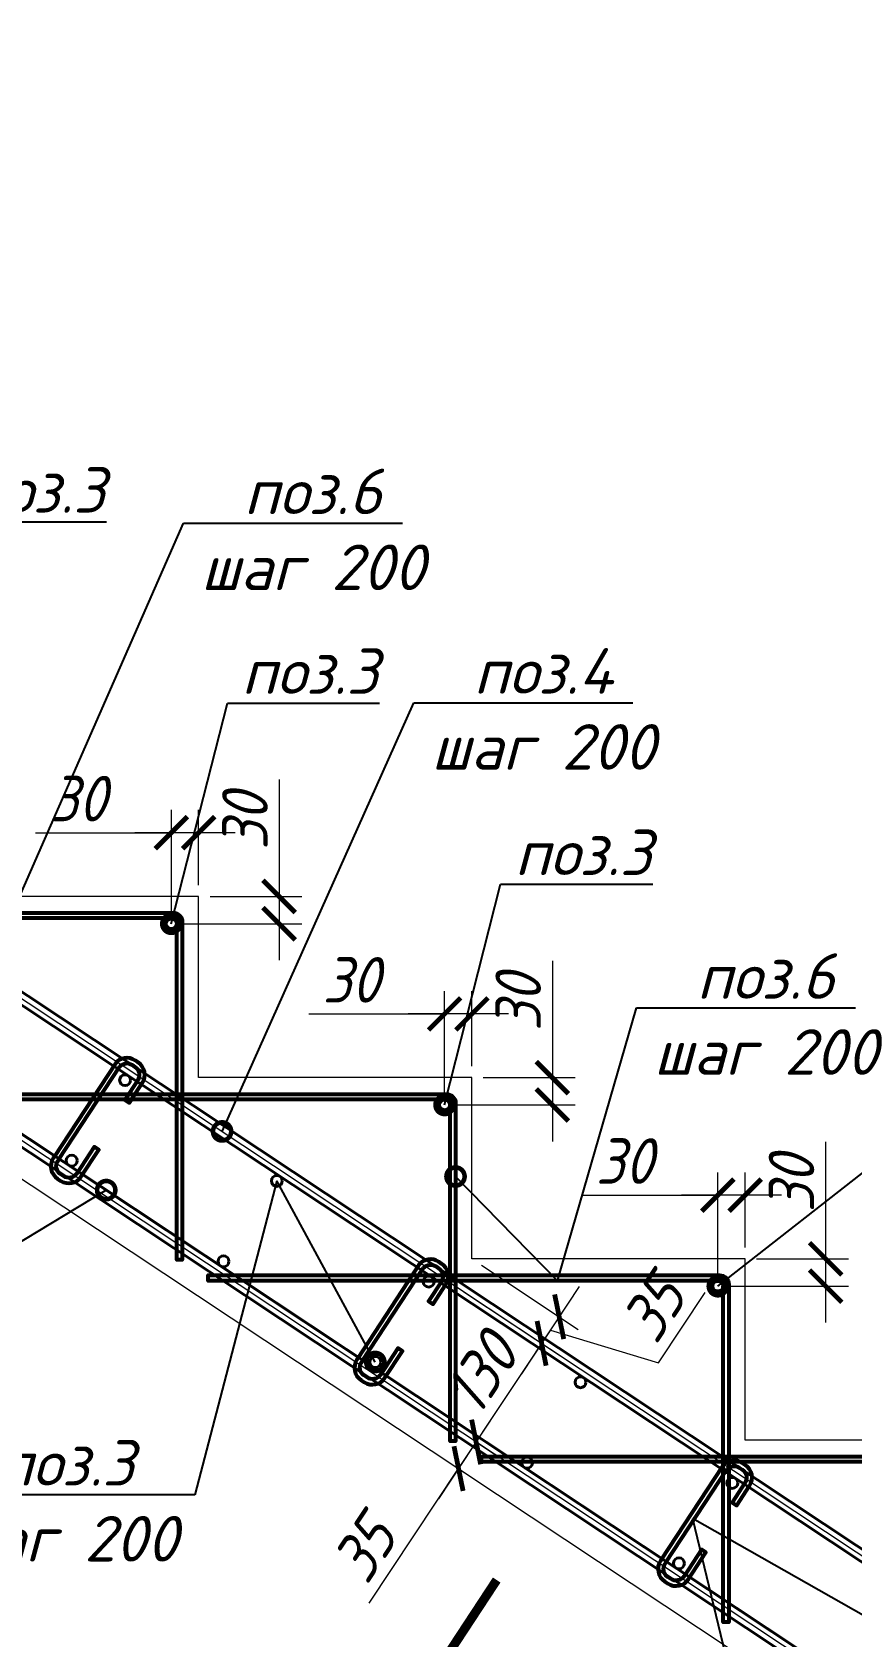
# Model space of a CAD drawing. Header units: millimetres. Extents: x 504091 to 2165846, y 135022 to 442887.
# Drawn here: x 1340863 to 1341763, y 225673 to 227435 of the extents above; entities that cross this region are included whole.
import ezdxf
from ezdxf import colors
from ezdxf.entities.mleader import LeaderData, LeaderLine
from ezdxf.math import Vec2, Vec3

# ---------------------------------------------------------------- set-up
doc = ezdxf.new("R2010")
doc.units = ezdxf.units.MM
doc.layers.get('Defpoints').update_dxf_attribs({"color": 255})
doc.layers.add('!Defpoints', color=255, linetype='Continuous', lineweight=5, plot=False)
doc.layers.add('PS_Обозначения', color=7, linetype='Continuous')
doc.layers.add('Контур', color=7, linetype='Continuous')
for name, color, linetype, lineweight in [('Арматура 12', 26, 'Continuous', 50), ('КР_Арматура 12', 174, 'Continuous', 40), ('Монолит тонкий', 204, 'Continuous', 9), ('Размер', 7, 'Continuous', 13), ('Размеры КР', 164, 'Continuous', 9)]:
    doc.layers.add(name, color=color, linetype=linetype, lineweight=lineweight)
doc.styles.add('GOST 2.304_new', font='isocpeur.ttf', dxfattribs={"width": 0.9, "oblique": 15})
doc.dimstyles.new('SPDS 1_20', dxfattribs={"dimscale": 20, "dimtxt": 2.5, "dimasz": 1.77, "dimexe": 1.25, "dimexo": 0.625, "dimtad": 1, "dimdec": 0, "dimrnd": 0.001, "dimtxsty": 'GOST 2.304_new', "dimblk": 'ARCHTICK', "dimcen": 2.5, "dimdle": 2, "dimclrt": 256, "dimadec": 0, "dimazin": 2, "dimtfac": 0.75, "dimtdec": 0, "dimtmove": 1, "dimatfit": 3, "dimfxl": 0, "dimtolj": 1, "dimlwd": 9, "dimlwe": 9, "dimarcsym": 0})

# ---------------------------------------------------------------- blocks, each defined once
blk = doc.blocks.new('_DotSmall')
at = {"color": 0, "linetype": 'ByBlock', "lineweight": 35, "const_width": 0.5}
blk.add_lwpolyline([(-0.0625, 0, 1), (0.0625, 0, 1)], format="xyb", close=True, dxfattribs=at)
blk = doc.blocks.new('_ArchTick')
at = {"color": 0, "linetype": 'ByBlock', "const_width": 0.15}
blk.add_lwpolyline([(-0.5, -0.5), (0.5, 0.5)], dxfattribs=at)
blk = doc.blocks.new('*D3740')
at = {"layer": 'Defpoints', "color": 0, "lineweight": 20, "transparency": 16777216}
for p in [(1341015.8, 226555.9), (1341045.8, 226486), (1341015.8, 226456)]:
    blk.add_point(p, dxfattribs=at)
at = {"layer": 'Контур', "color": 0, "lineweight": 9, "transparency": 16777216}
for p, q in [((1341015.8, 226468.5), (1341015.8, 226580.9)), ((1341045.8, 226498.5), (1341045.8, 226580.9)), ((1340866.8, 226555.9), (1341015.8, 226555.9)), ((1341085.8, 226555.9), (1340975.8, 226555.9))]:
    blk.add_line(p, q, dxfattribs=at)
at = {"layer": 'Контур', "color": 0, "lineweight": 9, "transparency": 16777216, "xscale": 35.4, "yscale": 35.4, "zscale": 35.4, "rotation": 180}
blk.add_blockref('_ArchTick', (1341015.8, 226555.9), dxfattribs=at)
at = {"layer": 'Контур', "color": 0, "lineweight": 9, "transparency": 16777216, "xscale": 35.4, "yscale": 35.4, "zscale": 35.4}
blk.add_blockref('_ArchTick', (1341045.8, 226555.9), dxfattribs=at)
at = {"layer": 'Контур', "lineweight": 20, "transparency": 16777216, "insert": (1340913, 226593.4), "char_height": 50, "attachment_point": 5, "style": 'GOST 2.304_new'}
blk.add_mtext('\\A1;30', dxfattribs=at)
blk = doc.blocks.new('*D3741')
at = {"layer": 'Defpoints', "color": 0, "lineweight": 20, "transparency": 16777216}
for p in [(1341045.8, 226486), (1341015.8, 226456), (1341134.1, 226456)]:
    blk.add_point(p, dxfattribs=at)
at = {"layer": 'Контур', "color": 0, "lineweight": 9, "transparency": 16777216}
for p, q in [((1341134.1, 226614.4), (1341134.1, 226486)), ((1341134.1, 226526), (1341134.1, 226416)), ((1341058.3, 226486), (1341159.1, 226486)), ((1341028.3, 226456), (1341159.1, 226456))]:
    blk.add_line(p, q, dxfattribs=at)
at = {"layer": 'Контур', "color": 0, "lineweight": 9, "transparency": 16777216, "xscale": 35.4, "yscale": 35.4, "zscale": 35.4}
for p, rotation in [((1341134.1, 226486), 90), ((1341134.1, 226456), 270)]:
    blk.add_blockref('_ArchTick', p, dxfattribs=dict(at, rotation=rotation))
at = {"layer": 'Контур', "lineweight": 20, "transparency": 16777216, "insert": (1341096.6, 226568.2), "char_height": 50, "attachment_point": 5, "rotation": 90, "style": 'GOST 2.304_new'}
blk.add_mtext('\\A1;30', dxfattribs=at)
blk = doc.blocks.new('*D3742')
at = {"layer": 'Defpoints', "color": 0, "lineweight": 20, "transparency": 16777216}
for p in [(1341315.8, 226356.9), (1341345.8, 226287), (1341315.8, 226257)]:
    blk.add_point(p, dxfattribs=at)
at = {"layer": 'Контур', "color": 0, "lineweight": 9, "transparency": 16777216}
for p, q in [((1341315.8, 226269.5), (1341315.8, 226381.9)), ((1341345.8, 226299.5), (1341345.8, 226381.9)), ((1341166.8, 226356.9), (1341315.8, 226356.9)), ((1341385.8, 226356.9), (1341275.8, 226356.9))]:
    blk.add_line(p, q, dxfattribs=at)
at = {"layer": 'Контур', "color": 0, "lineweight": 9, "transparency": 16777216, "xscale": 35.4, "yscale": 35.4, "zscale": 35.4, "rotation": 180}
blk.add_blockref('_ArchTick', (1341315.8, 226356.9), dxfattribs=at)
at = {"layer": 'Контур', "color": 0, "lineweight": 9, "transparency": 16777216, "xscale": 35.4, "yscale": 35.4, "zscale": 35.4}
blk.add_blockref('_ArchTick', (1341345.8, 226356.9), dxfattribs=at)
at = {"layer": 'Контур', "lineweight": 20, "transparency": 16777216, "insert": (1341213, 226394.4), "char_height": 50, "attachment_point": 5, "style": 'GOST 2.304_new'}
blk.add_mtext('\\A1;30', dxfattribs=at)
blk = doc.blocks.new('*D3743')
at = {"layer": 'Defpoints', "color": 0, "lineweight": 20, "transparency": 16777216}
for p in [(1341345.8, 226287), (1341315.8, 226257), (1341434.1, 226257)]:
    blk.add_point(p, dxfattribs=at)
at = {"layer": 'Контур', "color": 0, "lineweight": 9, "transparency": 16777216}
for p, q in [((1341434.1, 226415.4), (1341434.1, 226287)), ((1341434.1, 226327), (1341434.1, 226217)), ((1341358.3, 226287), (1341459.1, 226287)), ((1341328.3, 226257), (1341459.1, 226257))]:
    blk.add_line(p, q, dxfattribs=at)
at = {"layer": 'Контур', "color": 0, "lineweight": 9, "transparency": 16777216, "xscale": 35.4, "yscale": 35.4, "zscale": 35.4}
for p, rotation in [((1341434.1, 226287), 90), ((1341434.1, 226257), 270)]:
    blk.add_blockref('_ArchTick', p, dxfattribs=dict(at, rotation=rotation))
at = {"layer": 'Контур', "lineweight": 20, "transparency": 16777216, "insert": (1341396.6, 226369.2), "char_height": 50, "attachment_point": 5, "rotation": 90, "style": 'GOST 2.304_new'}
blk.add_mtext('\\A1;30', dxfattribs=at)
blk = doc.blocks.new('*D3744')
at = {"layer": 'Defpoints', "color": 0, "lineweight": 20, "transparency": 16777216}
for p in [(1341615.8, 226157.9), (1341645.8, 226088), (1341615.8, 226058)]:
    blk.add_point(p, dxfattribs=at)
at = {"layer": 'Контур', "color": 0, "lineweight": 9, "transparency": 16777216}
for p, q in [((1341615.8, 226070.5), (1341615.8, 226182.9)), ((1341645.8, 226100.5), (1341645.8, 226182.9)), ((1341466.8, 226157.9), (1341615.8, 226157.9)), ((1341685.8, 226157.9), (1341575.8, 226157.9))]:
    blk.add_line(p, q, dxfattribs=at)
at = {"layer": 'Контур', "color": 0, "lineweight": 9, "transparency": 16777216, "xscale": 35.4, "yscale": 35.4, "zscale": 35.4, "rotation": 180}
blk.add_blockref('_ArchTick', (1341615.8, 226157.9), dxfattribs=at)
at = {"layer": 'Контур', "color": 0, "lineweight": 9, "transparency": 16777216, "xscale": 35.4, "yscale": 35.4, "zscale": 35.4}
blk.add_blockref('_ArchTick', (1341645.8, 226157.9), dxfattribs=at)
at = {"layer": 'Контур', "lineweight": 20, "transparency": 16777216, "insert": (1341513, 226195.4), "char_height": 50, "attachment_point": 5, "style": 'GOST 2.304_new'}
blk.add_mtext('\\A1;30', dxfattribs=at)
blk = doc.blocks.new('*D3745')
at = {"layer": 'Defpoints', "color": 0, "lineweight": 20, "transparency": 16777216}
for p in [(1341645.8, 226088), (1341615.8, 226058), (1341734.1, 226058)]:
    blk.add_point(p, dxfattribs=at)
at = {"layer": 'Контур', "color": 0, "lineweight": 9, "transparency": 16777216}
for p, q in [((1341734.1, 226216.4), (1341734.1, 226088)), ((1341734.1, 226128), (1341734.1, 226018)), ((1341658.3, 226088), (1341759.1, 226088)), ((1341628.3, 226058), (1341759.1, 226058))]:
    blk.add_line(p, q, dxfattribs=at)
at = {"layer": 'Контур', "color": 0, "lineweight": 9, "transparency": 16777216, "xscale": 35.4, "yscale": 35.4, "zscale": 35.4}
for p, rotation in [((1341734.1, 226088), 90), ((1341734.1, 226058), 270)]:
    blk.add_blockref('_ArchTick', p, dxfattribs=dict(at, rotation=rotation))
at = {"layer": 'Контур', "lineweight": 20, "transparency": 16777216, "insert": (1341696.6, 226170.2), "char_height": 50, "attachment_point": 5, "rotation": 90, "style": 'GOST 2.304_new'}
blk.add_mtext('\\A1;30', dxfattribs=at)
blk = doc.blocks.new('*D3769')
at = {"layer": 'Defpoints', "color": 0, "lineweight": 20, "transparency": 16777216}
for p in [(1341345.8, 226088), (1341326.4, 226058.8), (1341422.3, 225995.2)]:
    blk.add_point(p, dxfattribs=at)
at = {"layer": 'Размеры КР', "color": 0, "lineweight": 9, "transparency": 16777216}
for p, q in [((1341356.2, 226081.1), (1341462.5, 226010.6)), ((1341463.7, 226057.7), (1341400.2, 225961.9)), ((1341336.9, 226051.9), (1341443.1, 225981.4)), ((1341550.6, 225973.9), (1341601.7, 226050.9)), ((1341432, 226009.8), (1341550.6, 225973.9))]:
    blk.add_line(p, q, dxfattribs=at)
at = {"layer": 'Размеры КР', "color": 0, "lineweight": 9, "transparency": 16777216, "xscale": 35.4, "yscale": 35.4, "zscale": 35.4}
for p, rotation in [((1341441.6, 226024.4), 56.44235699845309), ((1341422.3, 225995.2), 236.4423569984531)]:
    blk.add_blockref('_ArchTick', p, dxfattribs=dict(at, rotation=rotation))
at = {"layer": 'Размеры КР', "lineweight": 20, "transparency": 16777216, "insert": (1341544.9, 226033.1), "char_height": 50, "attachment_point": 5, "rotation": 56.4424, "style": 'GOST 2.304_new'}
blk.add_mtext('\\A1;35', dxfattribs=at)
blk = doc.blocks.new('*D3770')
at = {"layer": 'Defpoints', "color": 0, "lineweight": 20, "transparency": 16777216}
for p in [(1341326.4, 226058.8), (1341339.2, 225894.4), (1341350.4, 225886.9)]:
    blk.add_point(p, dxfattribs=at)
at = {"layer": 'Размеры КР', "color": 0, "lineweight": 9, "transparency": 16777216}
for p, q in [((1341336.9, 226051.9), (1341443.1, 225981.4)), ((1341444.4, 226028.6), (1341328.3, 225853.6)), ((1341349.6, 225887.4), (1341371.2, 225873.1))]:
    blk.add_line(p, q, dxfattribs=at)
at = {"layer": 'Размеры КР', "color": 0, "lineweight": 9, "transparency": 16777216, "xscale": 35.4, "yscale": 35.4, "zscale": 35.4}
for p, rotation in [((1341422.3, 225995.2), 56.44235699845309), ((1341350.4, 225886.9), 236.4423569984531)]:
    blk.add_blockref('_ArchTick', p, dxfattribs=dict(at, rotation=rotation))
at = {"layer": 'Размеры КР', "lineweight": 20, "transparency": 16777216, "insert": (1341355.1, 225961.8), "char_height": 50, "attachment_point": 5, "rotation": 56.4424, "style": 'GOST 2.304_new'}
blk.add_mtext('\\A1;130', dxfattribs=at)
blk = doc.blocks.new('*D3771')
at = {"layer": 'Defpoints', "color": 0, "lineweight": 20, "transparency": 16777216}
for p in [(1341339.2, 225894.4), (1341319.8, 225865.2), (1341331.1, 225857.7)]:
    blk.add_point(p, dxfattribs=at)
at = {"layer": 'Размеры КР', "color": 0, "lineweight": 9, "transparency": 16777216}
for p, q in [((1341372.5, 225920.2), (1341309, 225824.4)), ((1341349.6, 225887.4), (1341371.2, 225873.1)), ((1341233.1, 225710), (1341331.1, 225857.7)), ((1341330.3, 225858.3), (1341351.9, 225843.9))]:
    blk.add_line(p, q, dxfattribs=at)
at = {"layer": 'Размеры КР', "color": 0, "lineweight": 9, "transparency": 16777216, "xscale": 35.4, "yscale": 35.4, "zscale": 35.4}
for p, rotation in [((1341350.4, 225886.9), 56.44235699845309), ((1341331.1, 225857.7), 236.4423569984531)]:
    blk.add_blockref('_ArchTick', p, dxfattribs=dict(at, rotation=rotation))
at = {"layer": 'Размеры КР', "lineweight": 20, "transparency": 16777216, "insert": (1341227.4, 225769.2), "char_height": 50, "attachment_point": 5, "rotation": 56.4424, "style": 'GOST 2.304_new'}
blk.add_mtext('\\A1;35', dxfattribs=at)

msp = doc.modelspace()

# ---------------------------------------------------------------- linework, layer by layer
at = {"layer": '!Defpoints', "lineweight": 15, "ltscale": 100}
msp.add_line((1339182.4705, 227480.9783), (1343100.7874, 224881.8281), dxfattribs=at)
msp.add_lwpolyline([(1342716.7874, 224630.7752, 0.400138882), (1342740.7874, 224655.2602), (1342740.7874, 224964.6275), (1338947.2938, 227480.9783)], format="xyb", dxfattribs=at)
at = {"layer": 'PS_Обозначения', "ltscale": 50}
msp.add_lwpolyline([(1341372.975, 225735.3245, 10, 10, 0), (1341285.151, 225601.5824, 0, 0, 0)], format="xyseb", dxfattribs=at)
at = {"layer": 'Арматура 12', "lineweight": 53, "ltscale": 20}
for points in [[(1341015.7874, 226461.9783), (1340456.3389, 226461.9783), (1340456.3389, 226467.9783), (1341017.7874, 226467.9783, -0.414213562), (1341027.7874, 226457.9783), (1341027.7874, 226086.8974), (1341021.7874, 226086.8974), (1341021.7874, 226455.9783)], [(1340959.3605, 226299.2098, -0.385584486), (1340972.6824, 226300.9124), (1340975.8966, 226298.8017, -0.414213562), (1340978.91, 226284.2614), (1340964.828, 226262.5473), (1340969.8433, 226259.2539), (1340983.9253, 226280.968, 0.414213562), (1340979.19, 226303.817), (1340975.9758, 226305.9277, 0.394921318), (1340954.3479, 226302.5074, 0.242110317)], [(1341315.7874, 226262.9783), (1340756.3389, 226262.9783), (1340756.3389, 226268.9783), (1341317.7874, 226268.9783, -0.414213562), (1341327.7874, 226258.9783), (1341327.7874, 225887.8974), (1341321.7874, 225887.8974), (1341321.7874, 226256.9783)], [(1340887.1386, 226200.1659), (1340886.1747, 226198.6979, 0.414213562), (1340890.91, 226175.8489), (1340894.1242, 226173.7382, 0.414213562), (1340916.9732, 226178.4736), (1340936.095, 226207.7676), (1340931.0797, 226211.061), (1340911.9579, 226181.767, -0.414213562), (1340897.4176, 226178.7536), (1340894.2034, 226180.8642, -0.414213562), (1340891.19, 226195.4045), (1340892.154, 226196.8725)], [(1341292.6925, 226078.0996, -0.385584486), (1341306.0144, 226079.8021), (1341309.2286, 226077.6914, -0.414213562), (1341312.242, 226063.1512), (1341298.16, 226041.4371), (1341303.1754, 226038.1437), (1341317.2573, 226059.8578, 0.414213562), (1341312.522, 226082.7068), (1341309.3078, 226084.8174, 0.394921318), (1341287.68, 226081.3972, 0.242110317)], [(1341615.7874, 226063.9783), (1341056.3389, 226063.9783), (1341056.3389, 226069.9783), (1341617.7874, 226069.9783, -0.414213562), (1341627.7874, 226059.9783), (1341627.7874, 225688.8974), (1341621.7874, 225688.8974), (1341621.7874, 226057.9783)], [(1341220.4707, 225979.0556), (1341219.5067, 225977.5877, 0.414213562), (1341224.242, 225954.7387), (1341227.4563, 225952.628, 0.414213562), (1341250.3053, 225957.3633), (1341269.4271, 225986.6574), (1341264.4117, 225989.9508), (1341245.2899, 225960.6567, -0.414213562), (1341230.7497, 225957.6433), (1341227.5354, 225959.754, -0.414213562), (1341224.5221, 225974.2943), (1341225.486, 225975.7622)], [(1341915.7874, 225864.9783), (1341356.3389, 225864.9783), (1341356.3389, 225870.9783), (1341917.7874, 225870.9783, -0.414213562), (1341927.7874, 225860.9783), (1341927.7874, 225489.8974), (1341921.7874, 225489.8974), (1341921.7874, 225858.9783)], [(1341626.0246, 225856.9893, -0.385584486), (1341639.3465, 225858.6918), (1341642.5607, 225856.5812, -0.414213562), (1341645.574, 225842.0409), (1341631.4921, 225820.3268), (1341636.5074, 225817.0334), (1341650.5894, 225838.7475, 0.414213562), (1341645.8541, 225861.5965), (1341642.6398, 225863.7072, 0.394921318), (1341621.012, 225860.2869, 0.242110317)], [(1341553.8027, 225757.9453), (1341552.8388, 225756.4774, 0.414213562), (1341557.5741, 225733.6284), (1341560.7883, 225731.5177, 0.414213562), (1341583.6373, 225736.253), (1341602.7591, 225765.5471), (1341597.7438, 225768.8405), (1341578.622, 225739.5464, -0.414213562), (1341564.0817, 225736.5331), (1341560.8675, 225738.6437, -0.414213562), (1341557.8541, 225753.184), (1341558.818, 225754.6519)]]:
    msp.add_lwpolyline(points, format="xyb", dxfattribs=at)
for points in [[(1340954.3479, 226302.5074), (1340887.0451, 226200.0158)], [(1340892.0593, 226196.7207), (1340959.3605, 226299.2098)], [(1341287.68, 226081.3972), (1341220.3772, 225978.9056)], [(1341225.3913, 225975.6104), (1341292.6925, 226078.0996)], [(1341621.012, 225860.2869), (1341553.7092, 225757.7953)], [(1341558.7234, 225754.5002), (1341626.0246, 225856.9893)]]:
    msp.add_lwpolyline(points, dxfattribs=at)
for centre in [(1341015.7874, 226455.9783), (1341315.7874, 226256.9783), (1341615.7874, 226057.9783)]:
    msp.add_circle(centre, 6, dxfattribs=at)
at = {"layer": 'КР_Арматура 12', "ltscale": 12}
for p, q in [((1341571.1807, 225747.6666), (1339032.5044, 227431.6552)), ((1341404.5147, 225858.2217), (1339032.5044, 227431.6552)), ((1341237.8487, 225968.7769), (1339032.5044, 227431.6552)), ((1341071.1826, 226079.332), (1339032.5044, 227431.6552)), ((1342071.1788, 225416.0012), (1339032.5045, 227431.6552)), ((1341904.5128, 225526.5564), (1339032.5045, 227431.6552)), ((1341737.8467, 225637.1115), (1339032.5045, 227431.6552)), ((1342404.5108, 225194.891), (1339032.5045, 227431.6551)), ((1342237.8448, 225305.4461), (1339032.5045, 227431.6551)), ((1342847.5954, 224900.9782), (1339032.5046, 227431.6551)), ((1342571.1769, 225084.3358), (1339032.5046, 227431.6551)), ((1339267.6814, 227431.6551), (1343097.8429, 224890.9813)), ((1342840.9621, 224890.9783), (1339028.8864, 227419.6551)), ((1339264.0632, 227419.6551), (1343085.8429, 224884.5413))]:
    msp.add_line(p, q, dxfattribs=at)
for centre in [(1340964.9795, 226284.1806), (1340906.3815, 226195.842), (1341131.6455, 226173.6255), (1341073.0475, 226085.2868), (1341298.3115, 226063.0704), (1341239.7135, 225974.7317), (1341464.9775, 225952.5152), (1341406.3795, 225864.1766), (1341631.6435, 225841.9601), (1341573.0456, 225753.6214)]:
    msp.add_circle(centre, 6, dxfattribs=at)
at = {"layer": 'Монолит тонкий', "lineweight": 15, "ltscale": 100}
msp.add_line((1339185.4845, 227280.9783), (1342695.7874, 224952.4773), dxfattribs=at)
for points in [[(1341045.7874, 226286.9783), (1341045.7874, 226485.9783), (1340745.7874, 226485.9783)], [(1341345.7874, 226087.9783), (1341345.7874, 226286.9783), (1341045.7874, 226286.9783)], [(1341645.7874, 225888.9783), (1341645.7874, 226087.9783), (1341345.7874, 226087.9783)], [(1341945.7874, 225689.9783), (1341945.7874, 225888.9783), (1341645.7874, 225888.9783)]]:
    msp.add_lwpolyline(points, dxfattribs=at)

# ---------------------------------------------------------------- dimensions: what is measured, and where the dimension line sits
at = {"layer": 'Контур', "lineweight": 20}
for base, p1, p2, angle, picture, middle in [((1341015.7874, 226555.9363), (1341045.7874, 226485.9783), (1341015.7874, 226455.9783), 180, '*D3740', (1340912.9931, 226570.3831)), ((1341134.089, 226455.9783), (1341045.7874, 226485.9783), (1341015.7874, 226455.9783), 90, '*D3741', (1341147.6695, 226568.2241)), ((1341315.7874, 226356.9363), (1341345.7874, 226286.9783), (1341315.7874, 226256.9783), 180, '*D3742', (1341212.9931, 226371.3831)), ((1341434.089, 226256.9783), (1341345.7874, 226286.9783), (1341315.7874, 226256.9783), 90, '*D3743', (1341447.6695, 226369.2241)), ((1341615.7874, 226157.9363), (1341645.7874, 226087.9783), (1341615.7874, 226057.9783), 180, '*D3744', (1341512.9931, 226172.3831)), ((1341734.089, 226057.9783), (1341645.7874, 226087.9783), (1341615.7874, 226057.9783), 90, '*D3745', (1341747.6695, 226170.2241))]:
    dim = msp.add_linear_dim(base=base, p1=p1, p2=p2, angle=angle, dimstyle='SPDS 1_20', dxfattribs=at)
    dim.commit()
    dim.dimension.update_dxf_attribs({"geometry": picture, "text_midpoint": middle, "dimtype": 160})
at = {"layer": 'Размеры КР', "lineweight": 20}
dim = msp.add_aligned_dim(p1=(1341345.7874, 226087.9783), p2=(1341326.4402, 226058.8117), distance=115.0049, dimstyle='SPDS 1_20', dxfattribs=at)
dim.commit()
dim.dimension.update_dxf_attribs({"geometry": '*D3769', "text_midpoint": (1341526.2612, 226005.0141)})
dim = msp.add_linear_dim(base=(1341350.4164, 225886.9069), p1=(1341326.4402, 226058.8117), p2=(1341339.183, 225894.3584), angle=56.442357, dimstyle='SPDS 1_20', dxfattribs=at)
dim.commit()
dim.dimension.update_dxf_attribs({"geometry": '*D3770', "text_midpoint": (1341355.097, 225961.8024)})
dim = msp.add_linear_dim(base=(1341331.0693, 225857.7403), p1=(1341339.183, 225894.3584), p2=(1341319.8358, 225865.1919), angle=56.442357, dimstyle='SPDS 1_20', dxfattribs=at)
dim.commit()
dim.dimension.update_dxf_attribs({"geometry": '*D3771', "text_midpoint": (1341220.707, 225773.6435), "dimtype": 160})

# ---------------------------------------------------------------- leaders
at = {"layer": 'Размер', "ltscale": 20}
ml = msp.add_multileader_mtext('Standard', dxfattribs=at)
ml.set_content('\\A1;{\\W1;поз.3}', color=256, style='GOST 2.304_new')
ml.set_leader_properties()
ml.set_arrow_properties(name='DOTSMALL')
ml.build(insert=Vec2(0, 0))
ml.multileader.update_dxf_attribs({"text_left_attachment_type": 6, "text_right_attachment_type": 6, "dogleg_length": 4, "arrow_head_size": 40})
ctx = ml.context
ctx.base_point, ctx.char_height, ctx.arrow_head_size, ctx.landing_gap_size, ctx.plane_origin = Vec3(1340598.7852, 226978.0706), 50, 40, 0, Vec3(1386475.6582, 518189.7474)
ctx.left_attachment, ctx.right_attachment, ctx.text_align_type = 6, 6, 1
notes = []
notes.append((ctx, [(0, (1, 1, 0), (1340590.7852, 226978.0706), (1, 0), 8, [(0, [(1340415.7874, 226853.9783)], 0, [])])]))
ctx.mtext.insert, ctx.mtext.width, ctx.mtext.alignment, ctx.mtext.flow_direction = Vec3(1340681.423, 227038.0706), 511.854399, 2, 5
ml = msp.add_multileader_mtext('Standard', dxfattribs=at)
ml.set_content('\\A1;{\\W1;поз.3}', color=256, style='GOST 2.304_new')
ml.set_leader_properties()
ml.set_arrow_properties(name='DOTSMALL')
ml.build(insert=Vec2(0, 0))
ml.multileader.update_dxf_attribs({"text_left_attachment_type": 6, "text_right_attachment_type": 6, "dogleg_length": 4, "arrow_head_size": 40})
ctx = ml.context
ctx.base_point, ctx.char_height, ctx.arrow_head_size, ctx.landing_gap_size, ctx.plane_origin = Vec3(1340785.2927, 226897.3535), 50, 40, 0, Vec3(1386775.6582, 517990.7474)
ctx.left_attachment, ctx.right_attachment, ctx.text_align_type = 6, 6, 1
notes.append((ctx, [(0, (1, 1, 0), (1340777.2927, 226897.3535), (1, 0), 8, [(0, [(1340715.7874, 226654.9783)], 0, [])])]))
ctx.mtext.insert, ctx.mtext.width, ctx.mtext.alignment, ctx.mtext.flow_direction = Vec3(1340867.9305, 226957.3535), 511.854399, 2, 5
ml = msp.add_multileader_mtext('Standard', dxfattribs=at)
ml.set_content('\\A1;{\\W1;поз.6\\Pшаг 200}', color=256, style='GOST 2.304_new')
ml.set_leader_properties()
ml.set_arrow_properties(name='DOTSMALL')
ml.build(insert=Vec2(0, 0))
ml.multileader.update_dxf_attribs({"text_left_attachment_type": 6, "text_right_attachment_type": 6, "dogleg_length": 4, "arrow_head_size": 40})
ctx = ml.context
ctx.base_point, ctx.char_height, ctx.arrow_head_size, ctx.landing_gap_size, ctx.plane_origin = Vec3(1341037.2157, 226895.7413), 50, 40, 0, Vec3(1386869.5669, 517767.1439)
ctx.left_attachment, ctx.right_attachment, ctx.text_align_type = 6, 6, 1
notes.append((ctx, [(0, (1, 1, 0), (1341029.2157, 226895.7413), (1, 0), 8, [(0, [(1340726.9625, 226576.4083), (1340838.7694, 226461.9783)], 0, [])])]))
ctx.mtext.insert, ctx.mtext.width, ctx.mtext.alignment, ctx.mtext.flow_direction = Vec3(1341171.1035, 226955.7413), 511.854399, 2, 5
ml = msp.add_multileader_mtext('Standard', dxfattribs=at)
ml.set_content('\\A1;{\\W1;поз.3}', color=256, style='GOST 2.304_new')
ml.set_leader_properties()
ml.set_arrow_properties(name='DOTSMALL')
ml.build(insert=Vec2(0, 0))
ml.multileader.update_dxf_attribs({"text_left_attachment_type": 6, "text_right_attachment_type": 6, "dogleg_length": 4, "arrow_head_size": 40})
ctx = ml.context
ctx.base_point, ctx.char_height, ctx.arrow_head_size, ctx.landing_gap_size, ctx.plane_origin = Vec3(1341085.2927, 226698.3535), 50, 40, 0, Vec3(1387075.6582, 517791.7474)
ctx.left_attachment, ctx.right_attachment, ctx.text_align_type = 6, 6, 1
notes.append((ctx, [(0, (1, 1, 0), (1341077.2927, 226698.3535), (1, 0), 8, [(0, [(1341015.7874, 226455.9783)], 0, [])])]))
ctx.mtext.insert, ctx.mtext.width, ctx.mtext.alignment, ctx.mtext.flow_direction = Vec3(1341167.9305, 226758.3535), 511.854399, 2, 5
ml = msp.add_multileader_mtext('Standard', dxfattribs=at)
ml.set_content('\\A1;{\\W1;поз.4\\Pшаг 200}', color=256, style='GOST 2.304_new')
ml.set_leader_properties()
ml.set_arrow_properties(name='DOTSMALL')
ml.build(insert=Vec2(0, 0))
ml.multileader.update_dxf_attribs({"text_left_attachment_type": 6, "text_right_attachment_type": 6, "dogleg_length": 4, "arrow_head_size": 40})
ctx = ml.context
ctx.base_point, ctx.char_height, ctx.arrow_head_size, ctx.landing_gap_size, ctx.plane_origin = Vec3(1341290.1256, 226698.5525), 50, 40, 0, Vec3(1387172.8731, 517804.2683)
ctx.left_attachment, ctx.right_attachment, ctx.text_align_type = 6, 6, 1
notes.append((ctx, [(0, (1, 1, 0), (1341282.1256, 226698.5525), (1, 0), 8, [(1, [(1341071.5081, 226227.9167)], 0, [])])]))
ctx.mtext.insert, ctx.mtext.width, ctx.mtext.alignment, ctx.mtext.flow_direction = Vec3(1341424.0134, 226758.5525), 511.854399, 2, 5
ml = msp.add_multileader_mtext('Standard', dxfattribs=at)
ml.set_content('\\A1;{\\W1;поз.3}', color=256, style='GOST 2.304_new')
ml.set_leader_properties()
ml.set_arrow_properties(name='DOTSMALL')
ml.build(insert=Vec2(0, 0))
ml.multileader.update_dxf_attribs({"text_left_attachment_type": 6, "text_right_attachment_type": 6, "dogleg_length": 4, "arrow_head_size": 40})
ctx = ml.context
ctx.base_point, ctx.char_height, ctx.arrow_head_size, ctx.landing_gap_size, ctx.plane_origin = Vec3(1341385.2927, 226499.3535), 50, 40, 0, Vec3(1387375.6582, 517592.7474)
ctx.left_attachment, ctx.right_attachment, ctx.text_align_type = 6, 6, 1
notes.append((ctx, [(0, (1, 1, 0), (1341377.2927, 226499.3535), (1, 0), 8, [(0, [(1341315.7874, 226256.9783)], 0, [])])]))
ctx.mtext.insert, ctx.mtext.width, ctx.mtext.alignment, ctx.mtext.flow_direction = Vec3(1341467.9305, 226559.3535), 511.854399, 2, 5
ml = msp.add_multileader_mtext('Standard', dxfattribs=at)
ml.set_content('\\A1;{\\W1;поз.6\\Pшаг 200}', color=256, style='GOST 2.304_new')
ml.set_leader_properties()
ml.set_arrow_properties(name='DOTSMALL')
ml.build(insert=Vec2(0, 0))
ml.multileader.update_dxf_attribs({"text_left_attachment_type": 6, "text_right_attachment_type": 6, "dogleg_length": 4, "arrow_head_size": 40})
ctx = ml.context
ctx.base_point, ctx.char_height, ctx.arrow_head_size, ctx.landing_gap_size, ctx.plane_origin = Vec3(1341534.3698, 226363.5226), 50, 40, 0, Vec3(1387470.3918, 517369.1439)
ctx.left_attachment, ctx.right_attachment, ctx.text_align_type = 6, 6, 1
notes.append((ctx, [(0, (1, 1, 0), (1341526.3698, 226363.5226), (1, 0), 8, [(0, [(1341327.7874, 226178.4083), (1341439.5943, 226063.9783)], 0, [])])]))
ctx.mtext.insert, ctx.mtext.width, ctx.mtext.alignment, ctx.mtext.flow_direction = Vec3(1341668.2576, 226423.5226), 511.854399, 2, 5
ml = msp.add_multileader_mtext('Standard', dxfattribs=at)
ml.set_content('\\A1;{\\W1;поз.3}', color=256, style='GOST 2.304_new')
ml.set_leader_properties()
ml.set_arrow_properties(name='DOTSMALL')
ml.build(insert=Vec2(0, 0))
ml.multileader.update_dxf_attribs({"text_left_attachment_type": 6, "text_right_attachment_type": 6, "dogleg_length": 4, "arrow_head_size": 40})
ctx = ml.context
ctx.base_point, ctx.char_height, ctx.arrow_head_size, ctx.landing_gap_size, ctx.plane_origin = Vec3(1341807.23, 226201.3579), 50, 40, 0, Vec3(1387675.6582, 517393.7474)
ctx.left_attachment, ctx.right_attachment, ctx.text_align_type = 6, 6, 1
notes.append((ctx, [(0, (1, 1, 0), (1341799.23, 226201.3579), (1, 0), 8, [(0, [(1341615.7874, 226057.9783)], 0, [])])]))
ctx.mtext.insert, ctx.mtext.width, ctx.mtext.alignment, ctx.mtext.flow_direction = Vec3(1341889.8678, 226261.3579), 511.854399, 2, 5
ml = msp.add_multileader_mtext('Standard', dxfattribs=at)
ml.set_content('\\A1;{\\W1;поз.5\\Pшаг 200}', color=256, style='GOST 2.304_new')
ml.set_leader_properties()
ml.set_arrow_properties(name='DOTSMALL')
ml.build(insert=Vec2(0, 0))
ml.multileader.update_dxf_attribs({"text_left_attachment_type": 6, "text_right_attachment_type": 6, "dogleg_length": 4, "arrow_head_size": 40})
ctx = ml.context
ctx.base_point, ctx.char_height, ctx.arrow_head_size, ctx.landing_gap_size, ctx.plane_origin = Vec3(1340446.6829, 226029.4787), 50, 40, 0, Vec3(1386329.4303, 517135.1945)
ctx.left_attachment, ctx.right_attachment, ctx.text_align_type = 6, 6, 1
notes.append((ctx, [(1, (1, 1, 0), (1340722.4585, 226029.4787), (-1, 0), 8, [(1, [(1340944.3038, 226163.495)], 0, [])])]))
ctx.mtext.insert, ctx.mtext.width, ctx.mtext.alignment, ctx.mtext.flow_direction = Vec3(1340580.5707, 226089.4787), 511.854399, 2, 5
ml = msp.add_multileader_mtext('Standard', dxfattribs=at)
ml.set_content('\\A1;{\\W1;поз.3\\Pшаг 200}', color=256, style='GOST 2.304_new')
ml.set_leader_properties()
ml.set_arrow_properties(name='DOTSMALL')
ml.build(insert=Vec2(0, 0))
ml.multileader.update_dxf_attribs({"text_left_attachment_type": 6, "text_right_attachment_type": 6, "dogleg_length": 4, "arrow_head_size": 40})
ctx = ml.context
ctx.base_point, ctx.char_height, ctx.arrow_head_size, ctx.landing_gap_size, ctx.plane_origin = Vec3(1340765.9873, 225829.0047), 50, 40, 0, Vec3(1386858.8528, 516922.3986)
ctx.left_attachment, ctx.right_attachment, ctx.text_align_type = 6, 6, 1
notes.append((ctx, [(1, (1, 1, 0), (1341041.763, 225829.0047), (-1, 0), 8, [(1, [(1341239.7135, 225974.7317), (1341131.6455, 226173.6255)], 0, [])])]))
ctx.mtext.insert, ctx.mtext.width, ctx.mtext.alignment, ctx.mtext.flow_direction = Vec3(1340899.8751, 225889.0047), 511.854399, 2, 5
ml = msp.add_multileader_mtext('Standard', dxfattribs=at)
ml.set_content('\\A1;С-образные стержни С-2 %%C8А240\\Pшаг 400х400\\Pв шахм. порядке ', color=256, style='GOST 2.304_new')
ml.set_leader_properties()
ml.set_arrow_properties(name='DOTSMALL')
ml.build(insert=Vec2(0, 0))
ml.multileader.update_dxf_attribs({"text_left_attachment_type": 6, "text_right_attachment_type": 6, "arrow_head_size": 40})
ctx = ml.context
ctx.base_point, ctx.char_height, ctx.arrow_head_size, ctx.landing_gap_size, ctx.plane_origin = Vec3(1341102.1549, 225286.6103), 50, 40, 0, Vec3(1344875.8513, 255370.6521)
ctx.left_attachment, ctx.right_attachment, ctx.text_align_type = 6, 6, 1
notes.append((ctx, [(1, (1, 1, 0), (1341712.0396, 225286.6103), (-1, 0), 8, [(0, [(1341936.7668, 225604.978), (1341588.0999, 225802.7356)], 0, [])])]))
ctx.mtext.insert, ctx.mtext.width, ctx.mtext.alignment, ctx.mtext.flow_direction = Vec3(1341403.0972, 225351.6103), 691.770084, 2, 5
for ctx, leaders in notes:
    for number, flags, end, landing, length, lines in leaders:
        leader = LeaderData()
        leader.index, (leader.has_last_leader_line, leader.has_dogleg_vector, leader.attachment_direction) = number, flags
        leader.last_leader_point, leader.dogleg_vector, leader.dogleg_length = Vec3(end), Vec3(landing), length
        for number, points, colour, breaks in lines:
            line = LeaderLine()
            line.index, line.vertices, line.color, line.breaks = number, Vec3.list(points), colors.encode_raw_color(colour), breaks
            leader.lines.append(line)
        ctx.leaders.append(leader)

doc.saveas('drawing.dxf')
